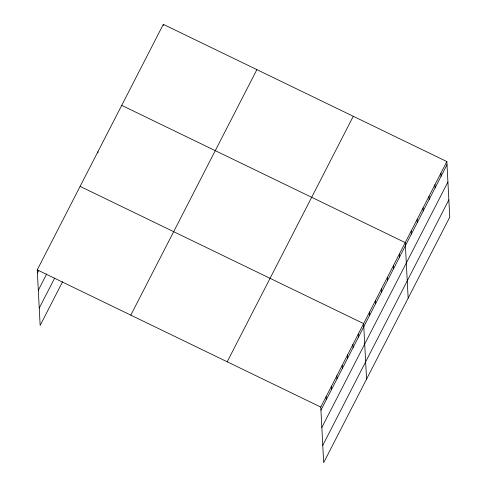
<?xml version="1.0" encoding="UTF-8"?>
<svg xmlns="http://www.w3.org/2000/svg" width="487" height="487" viewBox="0 0 487 487"><rect width="100%" height="100%" fill="white"/><g stroke="black" fill="none" stroke-linecap="round" stroke-linejoin="round"><path stroke-width="0.73" d="M62.592 281.73L40.153 325.426L37.243 269.859L163.322 24.35L446.847 161.574L449.757 217.141L323.678 462.65L320.769 407.083L446.847 161.574M37.402 272.964L38.741 270.352M38.309 290.276L46.685 273.968M39.246 308.113L54.654 278.114M130.802 315.144L256.886 69.635M227.204 361.798L353.282 116.29M320.927 410.188L447.011 164.679M321.84 427.501L447.918 181.992M322.771 445.337L448.85 199.828M121.713 105.369L405.239 242.593L408.155 298.16M80.105 186.387L363.637 323.612L366.547 379.178M37.243 269.859L320.769 407.083M440.905 173.153L441.064 176.251M434.958 184.725L435.122 187.83M429.017 196.298L429.181 199.402M423.069 207.87L423.233 210.974M417.128 219.448L417.292 222.547M411.186 231.021L411.345 234.125M399.297 254.171L399.462 257.27M393.35 265.744L393.514 268.848M387.409 277.316L387.573 280.421M381.467 288.888L381.625 291.993M375.52 300.467L375.684 303.565M369.578 312.039L369.743 315.144M358.274 334.045L358.438 337.15M352.917 344.479L353.081 347.584M347.56 354.913L347.724 358.018M342.203 365.347L342.361 368.452M336.84 375.781L337.004 378.886M331.483 386.215L331.647 389.32M326.126 396.649L326.29 399.754M163.322 24.35L163.388 25.592M97.942 151.664L98.003 152.906"/></g></svg>
